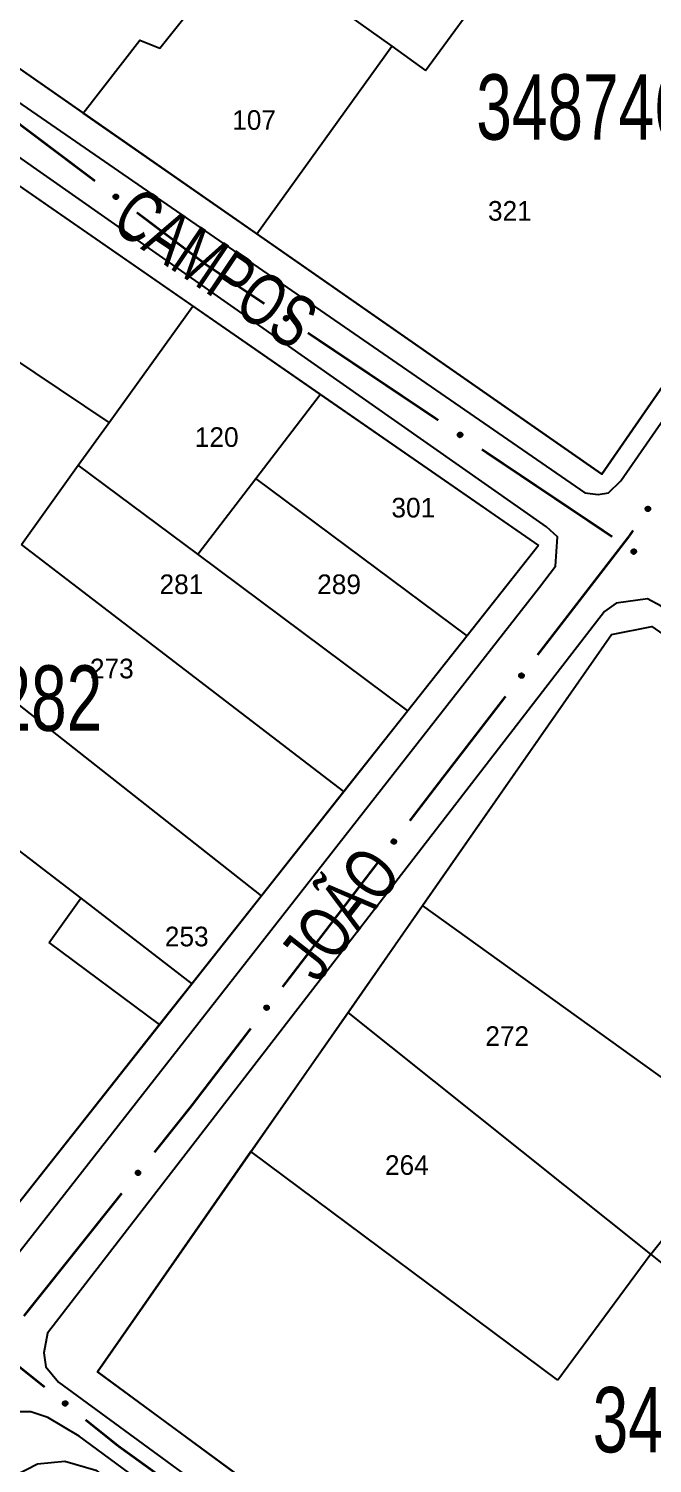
# Model space of a CAD drawing. Extents: x 199577 to 200882, y 4838726 to 4840156.
# Drawn here: x 199892.1 to 199939.8, y 4839416.7 to 4839526.4 of the extents above; entities that cross this region are included whole.
import ezdxf
from ezdxf.enums import TextEntityAlignment as Align

# ---------------------------------------------------------------- set-up
doc = ezdxf.new("R2010")
doc.units = 0
doc.header["$LTSCALE"] = 1.5
doc.header["$MEASUREMENT"] = 0
for name, color, linetype in [('CD_MALHA_LOTES', 7, 'CONTINUOUS'), ('CD_TXT_QUADRA', 2, 'CONTINUOUS'), ('RU-QUADRA', 210, 'CONTINUOUS'), ('SV-EIXO-RUA-PAV', 20, 'CONTINUOUS'), ('SV-RUA-PAVIM', 7, 'CONTINUOUS'), ('SV-TXT-RUA-PAV', 7, 'CONTINUOUS'), ('Th_NmrPorta', 1, 'CONTINUOUS')]:
    doc.layers.add(name, color=color, linetype=linetype)
doc.styles.add('ARIAL', font='ARIAL.SHX')

msp = doc.modelspace()

# ---------------------------------------------------------------- linework, layer by layer
at = {"layer": 'CD_MALHA_LOTES', "linetype": 'Continuous', "flags": 128}
for points in [[(199894.34, 4839543.23), (199884.64, 4839530.86), (199885.38, 4839527.5), (199896.29, 4839519.91)], [(199896.29, 4839519.91), (199900.62, 4839525.48), (199902.16, 4839524.86), (199908.65, 4839533.02)], [(199908.65, 4839533.02), (199919.89, 4839525.01)], [(199922.47, 4839523.15), (199927.57, 4839530.16)], [(199909.56, 4839510.68), (199919.89, 4839525.01)], [(199919.89, 4839525.01), (199922.47, 4839523.15)], [(199880.86, 4839521.64), (199904.67, 4839505.15)], [(199909.56, 4839510.68), (199896.29, 4839519.91)], [(199953.39, 4839517.54), (199935.95, 4839492.31)], [(199898.27, 4839496.25), (199873.63, 4839512.8)], [(199935.95, 4839492.31), (199909.56, 4839510.68)], [(199898.27, 4839496.25), (199904.67, 4839505.15)], [(199904.67, 4839505.15), (199914.42, 4839498.4)], [(199909.5, 4839491.98), (199914.42, 4839498.4)], [(199914.42, 4839498.4), (199931.11, 4839486.84)], [(199895.92, 4839492.99), (199898.27, 4839496.25)], [(199891.57, 4839486.93), (199895.92, 4839492.99)], [(199905.06, 4839486.18), (199895.92, 4839492.99)], [(199905.06, 4839486.18), (199909.5, 4839491.98)], [(199925.65, 4839479.93), (199909.5, 4839491.98)], [(199916.23, 4839468.03), (199891.57, 4839486.93)], [(199931.11, 4839486.84), (199925.65, 4839479.93)], [(199921.12, 4839474.21), (199905.06, 4839486.18)], [(199925.65, 4839479.93), (199921.12, 4839474.21)], [(199922.24, 4839459.32), (199936.68, 4839480.04)], [(199936.68, 4839480.04), (199939.76, 4839480.65), (199964.03, 4839463.74)], [(199909.92, 4839460.06), (199885.87, 4839479.01)], [(199921.12, 4839474.21), (199916.23, 4839468.03)], [(199916.23, 4839468.03), (199909.92, 4839460.06)], [(199887.11, 4839466.8), (199896.11, 4839459.88)], [(199909.92, 4839460.06), (199904.61, 4839453.34)], [(199893.69, 4839456.49), (199896.11, 4839459.88)], [(199896.11, 4839459.88), (199904.61, 4839453.34)], [(199916.54, 4839451.15), (199922.24, 4839459.32)], [(199946.76, 4839441.7), (199922.24, 4839459.32)], [(199902.14, 4839450.23), (199893.69, 4839456.49)], [(199904.61, 4839453.34), (199902.14, 4839450.23)], [(199909.12, 4839440.51), (199916.54, 4839451.15)], [(199939.68, 4839432.67), (199916.54, 4839451.15)], [(199902.14, 4839450.23), (199887.09, 4839431.2)], [(199909.12, 4839440.51), (199897.39, 4839423.68)], [(199932.58, 4839423.05), (199909.12, 4839440.51)], [(199939.68, 4839432.67), (199944.32, 4839438.48)], [(199939.68, 4839432.67), (199932.58, 4839423.05)], [(199951.06, 4839423.58), (199939.68, 4839432.67)], [(199897.39, 4839423.68), (199945.6, 4839388.11)], [(199881.03, 4839403.96), (199889.83, 4839414.62), (199891.06, 4839415.74), (199892.8, 4839416.65), (199894.9, 4839416.84), (199897.27, 4839416.15)]]:
    msp.add_lwpolyline(points, dxfattribs=at)
at = {"layer": 'RU-QUADRA', "linetype": 'Continuous', "flags": 128}
for points in [[(199974.39, 4839547.94), (199929.76, 4839582.71), (199925.41, 4839582.84), (199884.64, 4839530.86), (199885.38, 4839527.5), (199935.95, 4839492.31)], [(199931.11, 4839486.84), (199887.09, 4839431.2), (199834.63, 4839469.69), (199834.41, 4839472.41), (199850.01, 4839490.27), (199853.26, 4839487.89), (199880.86, 4839521.64)], [(200000, 4839420.62), (199963.41, 4839375.21), (199897.39, 4839423.68), (199936.68, 4839480.04), (199939.76, 4839480.65), (200000, 4839438.68), (200003.03, 4839436.61), (200008.79, 4839432.59)], [(199897.27, 4839416.15), (199956.89, 4839371.96), (199957.31, 4839368.57), (199944.62, 4839353.14), (199936.38, 4839342.56), (199928.1, 4839331.94), (199918.48, 4839319.6), (199909.94, 4839308.6), (199891.31, 4839284.01), (199821.54, 4839345.34), (199828.96, 4839351.6), (199833.86, 4839355.73), (199838.98, 4839360.05), (199846.64, 4839366.77), (199855.34, 4839374.68), (199868.66, 4839388.96), (199874.27, 4839395.77), (199881.03, 4839403.96), (199889.83, 4839414.62), (199891.06, 4839415.74), (199892.8, 4839416.65), (199894.9, 4839416.84)]]:
    msp.add_lwpolyline(points, close=True, dxfattribs=at)
at = {"layer": 'SV-EIXO-RUA-PAV', "const_width": 0.18}
for points in [[(199887.612514, 4839521.933538), (199897.19776, 4839514.713907)], [(199900.392842, 4839512.307364), (199905.185465, 4839508.697549)], [(199905.185465, 4839508.697549), (199905.7, 4839508.31)], [(199905.7, 4839508.31), (199910.149273, 4839505.328557)], [(199913.472204, 4839503.101872), (199923.440999, 4839496.421816)], [(199926.76393, 4839494.195131), (199936.732724, 4839487.515075)], [(199937.743359, 4839487.19137), (199938.02, 4839487.55)], [(199938.02, 4839487.55), (199938.330339, 4839488.000528)], [(199931.024773, 4839478.481571), (199937.743359, 4839487.19137)], [(199923.68, 4839468.96), (199928.581651, 4839475.314371)], [(199923.087377, 4839468.186057), (199923.68, 4839468.96)], [(199921.263505, 4839465.804148), (199923.087377, 4839468.186057)], [(199911.536185, 4839453.100635), (199918.831675, 4839462.62827)], [(199904.56, 4839443.99), (199909.104355, 4839449.924757)], [(199901.738542, 4839440.452078), (199904.232533, 4839443.579379)], [(199904.232533, 4839443.579379), (199904.56, 4839443.99)], [(199891.762577, 4839427.942877), (199899.244551, 4839437.324778)], [(199889.34, 4839425.72), (199893.354557, 4839422.506685)], [(199896.477399, 4839420.007113), (199898.81953, 4839418.132434)], [(199898.81953, 4839418.132434), (199898.96, 4839418.02)], [(199898.96, 4839418.02), (199906.110316, 4839412.85602)]]:
    msp.add_lwpolyline(points, dxfattribs=at)
at = {"layer": 'SV-EIXO-RUA-PAV'}
for points in [[(199898.746761, 4839513.685008), (199898.795091, 4839513.692511), (199898.838162, 4839513.689077), (199898.873261, 4839513.675873), (199898.901235, 4839513.656118), (199898.927577, 4839513.632684), (199898.948922, 4839513.603198), (199898.965365, 4839513.565225), (199898.973232, 4839513.516796), (199898.966814, 4839513.472905), (199898.95571, 4839513.437802), (199898.93679, 4839513.407447), (199898.913596, 4839513.382238), (199898.882235, 4839513.361078), (199898.843589, 4839513.344791), (199898.794702, 4839513.338059), (199898.752499, 4839513.341716), (199898.718885, 4839513.355379), (199898.688488, 4839513.374593), (199898.661882, 4839513.398839), (199898.641095, 4839513.427904), (199898.624767, 4839513.466843), (199898.618762, 4839513.515184), (199898.621928, 4839513.557317), (199898.635115, 4839513.591115), (199898.654706, 4839513.620614), (199898.677888, 4839513.647321), (199898.706635, 4839513.670012), (199898.746761, 4839513.685008)], [(199911.752657, 4839504.386645), (199911.800499, 4839504.396802), (199911.843694, 4839504.395748), (199911.879468, 4839504.3845), (199911.908489, 4839504.366317), (199911.936083, 4839504.344371), (199911.959022, 4839504.316108), (199911.977534, 4839504.279098), (199911.988059, 4839504.231178), (199911.984071, 4839504.187), (199911.97492, 4839504.151337), (199911.957703, 4839504.119985), (199911.935935, 4839504.093536), (199911.905788, 4839504.070678), (199911.8681, 4839504.052285), (199911.819657, 4839504.042867), (199911.777317, 4839504.044191), (199911.743001, 4839504.055979), (199911.711591, 4839504.073488), (199911.683688, 4839504.09623), (199911.66133, 4839504.124104), (199911.642879, 4839504.162084), (199911.634217, 4839504.21002), (199911.635055, 4839504.252264), (199911.646359, 4839504.286737), (199911.664292, 4839504.317272), (199911.685967, 4839504.345217), (199911.713419, 4839504.369459), (199911.752657, 4839504.386645)], [(199925.044383, 4839495.479904), (199925.092225, 4839495.490061), (199925.13542, 4839495.489007), (199925.171194, 4839495.477759), (199925.200214, 4839495.459576), (199925.227808, 4839495.43763), (199925.250748, 4839495.409367), (199925.269259, 4839495.372357), (199925.279785, 4839495.324437), (199925.275797, 4839495.280259), (199925.266646, 4839495.244596), (199925.249428, 4839495.213244), (199925.22766, 4839495.186795), (199925.197513, 4839495.163938), (199925.159825, 4839495.145544), (199925.111383, 4839495.136127), (199925.069043, 4839495.13745), (199925.034726, 4839495.149238), (199925.003316, 4839495.166747), (199924.975413, 4839495.189489), (199924.953055, 4839495.217364), (199924.934605, 4839495.255343), (199924.925943, 4839495.303279), (199924.926781, 4839495.345523), (199924.938084, 4839495.379996), (199924.956018, 4839495.410531), (199924.977693, 4839495.438476), (199925.005144, 4839495.462718), (199925.044383, 4839495.479904)], [(199939.292726, 4839489.591707), (199939.283183, 4839489.639675), (199939.284791, 4839489.682853), (199939.296496, 4839489.71848), (199939.315049, 4839489.747265), (199939.337347, 4839489.774576), (199939.365902, 4839489.797151), (199939.403146, 4839489.815186), (199939.451198, 4839489.825097), (199939.495321, 4839489.820543), (199939.530863, 4839489.810935), (199939.561992, 4839489.793318), (199939.58816, 4839489.771212), (199939.610629, 4839489.740775), (199939.628538, 4839489.702854), (199939.637334, 4839489.654295), (199939.635468, 4839489.611975), (199939.62324, 4839489.577813), (199939.60533, 4839489.54663), (199939.582232, 4839489.51902), (199939.554074, 4839489.497022), (199939.515861, 4839489.479059), (199939.467818, 4839489.471013), (199939.425588, 4839489.472392), (199939.391263, 4839489.484136), (199939.36096, 4839489.50246), (199939.333296, 4839489.524491), (199939.309408, 4839489.552251), (199939.292726, 4839489.591707)], [(199938.327227, 4839486.553719), (199938.375392, 4839486.562214), (199938.418524, 4839486.559666), (199938.453887, 4839486.547187), (199938.482261, 4839486.528011), (199938.509079, 4839486.505123), (199938.531027, 4839486.476082), (199938.548246, 4839486.438455), (199938.557107, 4839486.390199), (199938.551593, 4839486.346185), (199938.541213, 4839486.310861), (199938.522921, 4839486.280123), (199938.500251, 4839486.254443), (199938.469331, 4839486.232643), (199938.431028, 4839486.215565), (199938.382289, 4839486.207829), (199938.34002, 4839486.210617), (199938.306132, 4839486.223586), (199938.275347, 4839486.242171), (199938.248248, 4839486.265866), (199938.226868, 4839486.294497), (199938.209743, 4839486.333092), (199938.202745, 4839486.381299), (199938.205045, 4839486.423489), (199938.217534, 4839486.45755), (199938.236514, 4839486.487446), (199938.259143, 4839486.514624), (199938.287417, 4839486.537901), (199938.327227, 4839486.553719)], [(199929.628293, 4839476.85144), (199929.621346, 4839476.899853), (199929.625275, 4839476.942881), (199929.638882, 4839476.977826), (199929.658957, 4839477.005571), (199929.682692, 4839477.031642), (199929.712422, 4839477.052647), (199929.750582, 4839477.068652), (199929.799097, 4839477.075961), (199929.842912, 4839477.069039), (199929.877885, 4839477.057532), (199929.908021, 4839477.038264), (199929.932961, 4839477.014782), (199929.953759, 4839476.98318), (199929.9696, 4839476.94435), (199929.97577, 4839476.895388), (199929.971628, 4839476.85323), (199929.95758, 4839476.819775), (199929.938018, 4839476.789601), (199929.913467, 4839476.763275), (199929.884165, 4839476.742824), (199929.84504, 4839476.726945), (199929.796634, 4839476.721496), (199929.75454, 4839476.725146), (199929.720896, 4839476.738721), (199929.691624, 4839476.75865), (199929.665185, 4839476.782138), (199929.642826, 4839476.811143), (199929.628293, 4839476.85144)], [(199919.872838, 4839464.169056), (199919.865718, 4839464.217443), (199919.869494, 4839464.260486), (199919.882976, 4839464.295479), (199919.902953, 4839464.323295), (199919.926595, 4839464.34945), (199919.95625, 4839464.370561), (199919.994353, 4839464.386701), (199920.042842, 4839464.394183), (199920.086681, 4839464.387417), (199920.121695, 4839464.376035), (199920.151899, 4839464.356875), (199920.176923, 4839464.333482), (199920.197833, 4839464.301953), (199920.213812, 4839464.26318), (199920.220156, 4839464.21424), (199920.216165, 4839464.172068), (199920.202236, 4839464.138563), (199920.182781, 4839464.10832), (199920.158324, 4839464.081907), (199920.129095, 4839464.061352), (199920.090027, 4839464.045333), (199920.041641, 4839464.039712), (199919.999534, 4839464.043212), (199919.965842, 4839464.056667), (199919.936499, 4839464.076491), (199919.909977, 4839464.099885), (199919.887515, 4839464.128811), (199919.872838, 4839464.169056)], [(199910.145518, 4839451.465542), (199910.138399, 4839451.51393), (199910.142175, 4839451.556972), (199910.155657, 4839451.591965), (199910.175633, 4839451.619781), (199910.199276, 4839451.645937), (199910.22893, 4839451.667048), (199910.267033, 4839451.683188), (199910.315522, 4839451.69067), (199910.359361, 4839451.683904), (199910.394375, 4839451.672522), (199910.424579, 4839451.653361), (199910.449603, 4839451.629968), (199910.470513, 4839451.59844), (199910.486493, 4839451.559667), (199910.492836, 4839451.510727), (199910.488845, 4839451.468555), (199910.474916, 4839451.43505), (199910.455461, 4839451.404807), (199910.431004, 4839451.378394), (199910.401775, 4839451.357838), (199910.362707, 4839451.34182), (199910.314321, 4839451.336198), (199910.272214, 4839451.339699), (199910.238522, 4839451.353154), (199910.209179, 4839451.372978), (199910.182657, 4839451.396372), (199910.160195, 4839451.425298), (199910.145518, 4839451.465542)], [(199900.315898, 4839438.84473), (199900.309735, 4839438.893248), (199900.314359, 4839438.936208), (199900.328528, 4839438.970929), (199900.34905, 4839438.998345), (199900.373203, 4839439.024029), (199900.403268, 4839439.044551), (199900.441682, 4839439.059937), (199900.490309, 4839439.066461), (199900.534006, 4839439.058832), (199900.568789, 4839439.046761), (199900.598609, 4839439.027009), (199900.623167, 4839439.003127), (199900.643451, 4839438.971192), (199900.658663, 4839438.932111), (199900.66404, 4839438.883056), (199900.659218, 4839438.840971), (199900.644631, 4839438.807747), (199900.624583, 4839438.777894), (199900.59961, 4839438.751968), (199900.569982, 4839438.731993), (199900.530606, 4839438.716748), (199900.482118, 4839438.712082), (199900.440088, 4839438.716413), (199900.406668, 4839438.730529), (199900.377721, 4839438.750928), (199900.351666, 4839438.774841), (199900.329779, 4839438.804204), (199900.315898, 4839438.84473)], [(199894.872594, 4839421.432625), (199894.921123, 4839421.438702), (199894.964074, 4839421.434001), (199894.998769, 4839421.41977), (199895.026149, 4839421.399199), (199895.05179, 4839421.375), (199895.072258, 4839421.344898), (199895.087575, 4839421.306457), (199895.094013, 4839421.257818), (199895.086306, 4839421.214135), (199895.074173, 4839421.179374), (199895.054367, 4839421.149589), (199895.030442, 4839421.125074), (199894.998471, 4839421.104847), (199894.959363, 4839421.089705), (199894.910298, 4839421.084415), (199894.868221, 4839421.089312), (199894.835024, 4839421.103959), (199894.805206, 4839421.12406), (199894.779325, 4839421.149079), (199894.759403, 4839421.178743), (199894.744228, 4839421.218147), (199894.739649, 4839421.266643), (199894.744055, 4839421.308665), (199894.758231, 4839421.342059), (199894.778682, 4839421.37097), (199894.802641, 4839421.396982), (199894.832043, 4839421.418817), (199894.872594, 4839421.432625)]]:
    msp.add_lwpolyline(points, close=True, dxfattribs=at)
for points in [[(199898.677888, 4839513.647321), (199898.966814, 4839513.472905)], [(199898.695955, 4839513.655708), (199898.966627, 4839513.497961)], [(199898.706635, 4839513.670012), (199898.973232, 4839513.516796)], [(199898.726288, 4839513.675568), (199898.965351, 4839513.541628)], [(199898.746761, 4839513.685008), (199898.965365, 4839513.565225)], [(199898.773253, 4839513.688026), (199898.950983, 4839513.588324)], [(199898.795091, 4839513.692511), (199898.948922, 4839513.603198)], [(199898.819652, 4839513.69066), (199898.930585, 4839513.622479)], [(199898.838162, 4839513.689077), (199898.927577, 4839513.632684)], [(199898.618762, 4839513.515184), (199898.882235, 4839513.361078)], [(199898.621476, 4839513.534145), (199898.893507, 4839513.373666)], [(199898.621928, 4839513.557317), (199898.913596, 4839513.382238)], [(199898.624767, 4839513.466843), (199898.843589, 4839513.344791)], [(199898.625752, 4839513.489925), (199898.860173, 4839513.354358)], [(199898.630831, 4839513.571514), (199898.922481, 4839513.396258)], [(199898.635115, 4839513.591115), (199898.93679, 4839513.407447)], [(199898.638761, 4839513.445961), (199898.812669, 4839513.345722)], [(199898.641095, 4839513.427904), (199898.794702, 4839513.338059)], [(199898.646726, 4839513.603957), (199898.943273, 4839513.421595)], [(199898.654706, 4839513.620614), (199898.95571, 4839513.437802)], [(199898.655337, 4839513.411268), (199898.768181, 4839513.343357)], [(199898.661882, 4839513.398839), (199898.752499, 4839513.341716)], [(199898.669981, 4839513.632564), (199898.958361, 4839513.459771)], [(199911.634217, 4839504.21002), (199911.905788, 4839504.070678)], [(199911.635055, 4839504.252264), (199911.935935, 4839504.093536)], [(199911.635882, 4839504.229102), (199911.916348, 4839504.083868)], [(199911.64259, 4839504.185185), (199911.88413, 4839504.062751)], [(199911.642879, 4839504.162084), (199911.8681, 4839504.052285)], [(199911.643162, 4839504.26693), (199911.944033, 4839504.108024)], [(199911.646359, 4839504.286737), (199911.957703, 4839504.119985)], [(199911.657244, 4839504.3002), (199911.963396, 4839504.134469)], [(199911.658004, 4839504.142005), (199911.837175, 4839504.051509)], [(199911.66133, 4839504.124104), (199911.819657, 4839504.042867)], [(199911.664292, 4839504.317272), (199911.97492, 4839504.151337)], [(199911.676468, 4839504.108279), (199911.792885, 4839504.046694)], [(199911.678886, 4839504.330046), (199911.976356, 4839504.173419)], [(199911.683688, 4839504.09623), (199911.777317, 4839504.044191)], [(199911.685967, 4839504.345217), (199911.984071, 4839504.187)], [(199911.703544, 4839504.354587), (199911.982503, 4839504.212007)], [(199911.713419, 4839504.369459), (199911.988059, 4839504.231178)], [(199911.732735, 4839504.37609), (199911.978821, 4839504.255537)], [(199911.752657, 4839504.386645), (199911.977534, 4839504.279098)], [(199911.778942, 4839504.391118), (199911.9619, 4839504.30137)], [(199911.800499, 4839504.396802), (199911.959022, 4839504.316108)], [(199911.825125, 4839504.396307), (199911.939649, 4839504.334348)], [(199911.843694, 4839504.395748), (199911.936083, 4839504.344371)], [(199924.925943, 4839495.303279), (199925.197513, 4839495.163938)], [(199924.926781, 4839495.345523), (199925.22766, 4839495.186795)], [(199924.927607, 4839495.322361), (199925.208074, 4839495.177127)], [(199924.934315, 4839495.278445), (199925.175855, 4839495.15601)], [(199924.934605, 4839495.255343), (199925.159825, 4839495.145544)], [(199924.934887, 4839495.360189), (199925.235758, 4839495.201283)], [(199924.938084, 4839495.379996), (199925.249428, 4839495.213244)], [(199924.948969, 4839495.393459), (199925.255122, 4839495.227728)], [(199924.949729, 4839495.235265), (199925.128901, 4839495.144768)], [(199924.953055, 4839495.217364), (199925.111383, 4839495.136127)], [(199924.956018, 4839495.410531), (199925.266646, 4839495.244596)], [(199924.968193, 4839495.201539), (199925.084611, 4839495.139953)], [(199924.970611, 4839495.423305), (199925.268081, 4839495.266678)], [(199924.975413, 4839495.189489), (199925.069043, 4839495.13745)], [(199924.977693, 4839495.438476), (199925.275797, 4839495.280259)], [(199924.995269, 4839495.447846), (199925.274228, 4839495.305266)], [(199925.005144, 4839495.462718), (199925.279785, 4839495.324437)], [(199925.024461, 4839495.469349), (199925.270547, 4839495.348796)], [(199925.044383, 4839495.479904), (199925.269259, 4839495.372357)], [(199925.070667, 4839495.484377), (199925.253625, 4839495.394629)], [(199925.092225, 4839495.490061), (199925.250748, 4839495.409367)], [(199925.116851, 4839495.489566), (199925.231375, 4839495.427607)], [(199925.13542, 4839495.489007), (199925.227808, 4839495.43763)], [(199939.283183, 4839489.639675), (199939.365902, 4839489.797151)], [(199939.283993, 4839489.664293), (199939.347415, 4839489.778013)], [(199939.284791, 4839489.682853), (199939.337347, 4839489.774576)], [(199939.28859, 4839489.618047), (199939.380676, 4839489.799839)], [(199939.292726, 4839489.591707), (199939.403146, 4839489.815186)], [(199939.303025, 4839489.571651), (199939.426722, 4839489.816172)], [(199939.309408, 4839489.552251), (199939.451198, 4839489.825097)], [(199939.324151, 4839489.542186), (199939.470296, 4839489.819295)], [(199939.333296, 4839489.524491), (199939.495321, 4839489.820543)], [(199939.348374, 4839489.517216), (199939.508802, 4839489.812654)], [(199939.36096, 4839489.50246), (199939.530863, 4839489.810935)], [(199939.377941, 4839489.495193), (199939.547582, 4839489.799196)], [(199939.391263, 4839489.484136), (199939.561992, 4839489.793318)], [(199939.411028, 4839489.480686), (199939.573777, 4839489.779495)], [(199939.425588, 4839489.472392), (199939.58816, 4839489.771212)], [(199939.448759, 4839489.472921), (199939.597576, 4839489.751503)], [(199939.467818, 4839489.471013), (199939.610629, 4839489.740775)], [(199939.492758, 4839489.479066), (199939.618278, 4839489.719017)], [(199939.515861, 4839489.479059), (199939.628538, 4839489.702854)], [(199939.536132, 4839489.493925), (199939.628917, 4839489.671922)], [(199939.554074, 4839489.497022), (199939.637334, 4839489.654295)], [(199939.570092, 4839489.511956), (199939.633164, 4839489.627574)], [(199939.582232, 4839489.51902), (199939.635468, 4839489.611975)], [(199938.202745, 4839486.381299), (199938.469331, 4839486.232643)], [(199938.205045, 4839486.423489), (199938.500251, 4839486.254443)], [(199938.205069, 4839486.400312), (199938.480341, 4839486.245459)], [(199938.209743, 4839486.333092), (199938.431028, 4839486.215565)], [(199938.210253, 4839486.35619), (199938.447411, 4839486.22547)], [(199938.213654, 4839486.437865), (199938.508845, 4839486.268642)], [(199938.217534, 4839486.45755), (199938.522921, 4839486.280123)], [(199938.224164, 4839486.312502), (199938.400096, 4839486.215859)], [(199938.226868, 4839486.294497), (199938.382289, 4839486.207829)], [(199938.228878, 4839486.470628), (199938.529112, 4839486.294401)], [(199938.236514, 4839486.487446), (199938.541213, 4839486.310861)], [(199938.241449, 4839486.278157), (199938.355665, 4839486.21258)], [(199938.248248, 4839486.265866), (199938.34002, 4839486.210617)], [(199938.251541, 4839486.499708), (199938.543412, 4839486.332879)], [(199938.259143, 4839486.514624), (199938.551593, 4839486.346185)], [(199938.277033, 4839486.52338), (199938.550891, 4839486.371231)], [(199938.287417, 4839486.537901), (199938.557107, 4839486.390199)], [(199938.306951, 4839486.54386), (199938.548718, 4839486.414863)], [(199938.327227, 4839486.553719), (199938.548246, 4839486.438455)], [(199938.35365, 4839486.55728), (199938.533393, 4839486.461254)], [(199938.375392, 4839486.562214), (199938.531027, 4839486.476082)], [(199938.399986, 4839486.560868), (199938.512297, 4839486.494982)], [(199938.418524, 4839486.559666), (199938.509079, 4839486.505123)], [(199929.621346, 4839476.899853), (199929.712422, 4839477.052647)], [(199929.62348, 4839476.924391), (199929.692931, 4839477.034532)], [(199929.625275, 4839476.942881), (199929.682692, 4839477.031642)], [(199929.62558, 4839476.877964), (199929.727318, 4839477.054536)], [(199929.628293, 4839476.85144), (199929.750582, 4839477.068652)], [(199929.637497, 4839476.830859), (199929.774177, 4839477.068367)], [(199929.642826, 4839476.811143), (199929.799097, 4839477.075961)], [(199929.657007, 4839476.8003), (199929.817856, 4839477.06914)], [(199929.665185, 4839476.782138), (199929.842912, 4839477.069039)], [(199929.67985, 4839476.774062), (199929.855948, 4839477.060436)], [(199929.691624, 4839476.75865), (199929.877885, 4839477.057532)], [(199929.708189, 4839476.750479), (199929.893948, 4839477.04491)], [(199929.720896, 4839476.738721), (199929.908021, 4839477.038264)], [(199929.740447, 4839476.734212), (199929.919045, 4839477.023827)], [(199929.75454, 4839476.725146), (199929.932961, 4839477.014782)], [(199929.777706, 4839476.724428), (199929.941302, 4839476.994595)], [(199929.796634, 4839476.721496), (199929.953759, 4839476.98318)], [(199929.821971, 4839476.728195), (199929.960225, 4839476.961042)], [(199929.84504, 4839476.726945), (199929.9696, 4839476.94435)], [(199929.866082, 4839476.740698), (199929.968314, 4839476.913442)], [(199929.884165, 4839476.742824), (199929.97577, 4839476.895388)], [(199929.900963, 4839476.756874), (199929.970168, 4839476.86893)], [(199929.913467, 4839476.763275), (199929.971628, 4839476.85323)], [(199919.865718, 4839464.217443), (199919.95625, 4839464.370561)], [(199919.867765, 4839464.241989), (199919.936824, 4839464.352377)], [(199919.869494, 4839464.260486), (199919.926595, 4839464.34945)], [(199919.870031, 4839464.19557), (199919.97114, 4839464.372503)], [(199919.872838, 4839464.169056), (199919.994353, 4839464.386701)], [(199919.882115, 4839464.148508), (199920.017948, 4839464.3865)], [(199919.887515, 4839464.128811), (199920.042842, 4839464.394183)], [(199919.901734, 4839464.118018), (199920.061624, 4839464.387429)], [(199919.909977, 4839464.099885), (199920.086681, 4839464.387417)], [(199919.924671, 4839464.091862), (199920.099747, 4839464.378861)], [(199919.936499, 4839464.076491), (199920.121695, 4839464.376035)], [(199919.953092, 4839464.06838), (199920.137802, 4839464.36347)], [(199919.965842, 4839464.056667), (199920.151899, 4839464.356875)], [(199919.985408, 4839464.052228), (199920.162974, 4839464.342477)], [(199919.999534, 4839464.043212), (199920.176923, 4839464.333482)], [(199920.022702, 4839464.042576), (199920.185335, 4839464.313325)], [(199920.041641, 4839464.039712), (199920.197833, 4839464.301953)], [(199920.066954, 4839464.046501), (199920.204378, 4839464.279838)], [(199920.090027, 4839464.045333), (199920.213812, 4839464.26318)], [(199920.11102, 4839464.059161), (199920.212636, 4839464.232268)], [(199920.129095, 4839464.061352), (199920.220156, 4839464.21424)], [(199920.145843, 4839464.075461), (199920.214648, 4839464.187763)], [(199920.158324, 4839464.081907), (199920.216165, 4839464.172068)], [(199910.138399, 4839451.51393), (199910.22893, 4839451.667048)], [(199910.140445, 4839451.538476), (199910.209504, 4839451.648864)], [(199910.142175, 4839451.556972), (199910.199276, 4839451.645937)], [(199910.142711, 4839451.492057), (199910.24382, 4839451.66899)], [(199910.145518, 4839451.465542), (199910.267033, 4839451.683188)], [(199910.154795, 4839451.444994), (199910.290629, 4839451.682987)], [(199910.160195, 4839451.425298), (199910.315522, 4839451.69067)], [(199910.174414, 4839451.414504), (199910.334305, 4839451.683916)], [(199910.182657, 4839451.396372), (199910.359361, 4839451.683904)], [(199910.197351, 4839451.388348), (199910.372428, 4839451.675347)], [(199910.209179, 4839451.372978), (199910.394375, 4839451.672522)], [(199910.225773, 4839451.364866), (199910.410483, 4839451.659957)], [(199910.238522, 4839451.353154), (199910.424579, 4839451.653361)], [(199910.258089, 4839451.348715), (199910.435654, 4839451.638964)], [(199910.272214, 4839451.339699), (199910.449603, 4839451.629968)], [(199910.295382, 4839451.339063), (199910.458015, 4839451.609811)], [(199910.314321, 4839451.336198), (199910.470513, 4839451.59844)], [(199910.339634, 4839451.342988), (199910.477058, 4839451.576325)], [(199910.362707, 4839451.34182), (199910.486493, 4839451.559667)], [(199910.3837, 4839451.355648), (199910.485317, 4839451.528755)], [(199910.401775, 4839451.357838), (199910.492836, 4839451.510727)], [(199910.418524, 4839451.371948), (199910.487329, 4839451.484249)], [(199910.431004, 4839451.378394), (199910.488845, 4839451.468555)], [(199900.309735, 4839438.893248), (199900.403268, 4839439.044551)], [(199900.312265, 4839438.917749), (199900.383487, 4839439.026754)], [(199900.313615, 4839438.871295), (199900.418193, 4839439.046199)], [(199900.314359, 4839438.936208), (199900.373203, 4839439.024029)], [(199900.315898, 4839438.84473), (199900.441682, 4839439.059937)], [(199900.324769, 4839438.824003), (199900.465269, 4839439.059271)], [(199900.329779, 4839438.804204), (199900.490309, 4839439.066461)], [(199900.343782, 4839438.793132), (199900.508955, 4839439.059338)], [(199900.351666, 4839438.774841), (199900.534006, 4839439.058832)], [(199900.366199, 4839438.766529), (199900.546902, 4839439.050019)], [(199900.377721, 4839438.750928), (199900.568789, 4839439.046761)], [(199900.394152, 4839438.742491), (199900.584646, 4839439.033881)], [(199900.406668, 4839438.730529), (199900.598609, 4839439.027009)], [(199900.426143, 4839438.725705), (199900.609398, 4839439.012396)], [(199900.440088, 4839438.716413), (199900.623167, 4839439.003127)], [(199900.463239, 4839438.71532), (199900.63118, 4839438.982808)], [(199900.482118, 4839438.712082), (199900.643451, 4839438.971192)], [(199900.50756, 4839438.718371), (199900.649559, 4839438.948953)], [(199900.530606, 4839438.716748), (199900.658663, 4839438.932111)], [(199900.551867, 4839438.730159), (199900.656878, 4839438.901229)], [(199900.569982, 4839438.731993), (199900.66404, 4839438.883056)], [(199900.587005, 4839438.74577), (199900.658011, 4839438.856692)], [(199900.59961, 4839438.751968), (199900.659218, 4839438.840971)], [(199894.739649, 4839421.266643), (199894.998471, 4839421.104847)], [(199894.74292, 4839421.285516), (199895.010108, 4839421.117097)], [(199894.744055, 4839421.308665), (199895.030442, 4839421.125074)], [(199894.744228, 4839421.218147), (199894.959363, 4839421.089705)], [(199894.745893, 4839421.24119), (199894.97622, 4839421.098779)], [(199894.753372, 4839421.322593), (199895.039735, 4839421.138826)], [(199894.757602, 4839421.196861), (199894.928483, 4839421.091545)], [(199894.758231, 4839421.342059), (199895.054367, 4839421.149589)], [(199894.759403, 4839421.178743), (199894.910298, 4839421.084415)], [(199894.770215, 4839421.354554), (199895.061265, 4839421.16354)], [(199894.773149, 4839421.161695), (199894.883945, 4839421.090491)], [(199894.778682, 4839421.37097), (199895.074173, 4839421.179374)], [(199894.779325, 4839421.149079), (199894.868221, 4839421.089312)], [(199894.794303, 4839421.382464), (199895.07747, 4839421.201255)], [(199894.802641, 4839421.396982), (199895.086306, 4839421.214135)], [(199894.820946, 4839421.404833), (199895.086856, 4839421.239185)], [(199894.832043, 4839421.418817), (199895.094013, 4839421.257818)], [(199894.851851, 4839421.423792), (199895.086867, 4839421.282871)], [(199894.872594, 4839421.432625), (199895.087575, 4839421.306457)], [(199894.899162, 4839421.434861), (199895.07388, 4839421.32997)], [(199894.921123, 4839421.438702), (199895.072258, 4839421.344898)], [(199894.945619, 4839421.436128), (199895.054496, 4839421.364711)], [(199894.964074, 4839421.434001), (199895.05179, 4839421.375)]]:
    msp.add_lwpolyline(points, dxfattribs=at)
at = {"layer": 'SV-RUA-PAVIM', "linetype": 'Continuous'}
for points in [[(199937.38, 4839491.78, 4.24), (199975.79, 4839547.2, 5.79), (199976.12, 4839548.32, 5.79), (199976, 4839548.85, 5.79), (199975.44, 4839549.63, 5.87), (199930.97, 4839584.39, 3.41), (199929.03, 4839584.84, 3.41), (199925.82, 4839584.8, 3.41), (199923.83, 4839584.04, 3.43), (199883.14, 4839532.74, 2.34), (199882.78, 4839531.14, 2.34), (199882.82, 4839528.38, 2.44), (199883.51, 4839526.7, 2.44), (199884.28, 4839525.6, 2.44), (199934.64, 4839490.88, 2.52), (199935.65, 4839490.75, 2.52), (199936.45, 4839490.88, 2.52)], [(199931.18, 4839483.66, 3.3), (199932.4, 4839485.27, 3.42), (199932.55, 4839487.51, 3.42), (199931.72, 4839488.27, 3.42), (199879.94, 4839524.55, 3.3), (199878.74, 4839524.8, 3.31), (199877.59, 4839524.64, 3.34), (199876.38, 4839524.11, 3.34), (199875.52, 4839523.26, 3.34), (199849.55, 4839490.67, 3.34), (199834.04, 4839472.85, 3.8), (199833.06, 4839471.48, 3.8), (199833.04, 4839469.09, 3.8), (199833.95, 4839468, 3.8), (199885.4, 4839429.99, 3.8), (199887.1, 4839429.45, 3.8), (199888.69, 4839429.4, 3.9)], [(199888.06, 4839284.62, 4.25), (199890.07, 4839282.57, 4.25), (199891.56, 4839282.34, 4.25), (199891.59, 4839282.32, 4.25), (199892.21, 4839282.32, 4.25), (199892.73, 4839282.57, 4.25), (199959, 4839367.48, 3.67), (199959.48, 4839368.59, 3.67), (199959.62, 4839370.21, 3.67), (199959.42, 4839371.56, 3.67), (199958, 4839373.07, 3.67), (199896, 4839418.75, 3.67), (199893.59, 4839420.18, 3.72), (199892.3, 4839420.62, 3.72), (199891.34, 4839420.63, 3.72), (199890.16, 4839420.08, 3.72), (199888.99, 4839419.31, 3.72), (199868.35, 4839394.36, 3.81), (199851.2, 4839376.28, 3.42), (199835.08, 4839362.29, 2.84), (199818.98, 4839348.5, 2.12), (199818.59, 4839346.4, 2.12), (199819.23, 4839344.74, 2.12)]]:
    msp.add_polyline3d(points, close=True, dxfattribs=at)
msp.add_polyline3d([(200000, 4839440.92, 4.39), (199940.47, 4839482.21, 4.39), (199939.42, 4839482.78, 4.39), (199937.04, 4839482.45, 4.39), (199936.14, 4839481.79, 4.39), (199893.58, 4839426.63, 4.22), (199893.28, 4839425.13, 4.29), (199893.45, 4839424.07, 4.29), (199894.4, 4839422.88, 4.35), (199962.08, 4839373.33, 4.46), (199963.3, 4839373.6, 4.46), (199964.25, 4839374.17, 4.46), (199965.96, 4839375.95, 4.46), (199994.63, 4839411.68, 6.76), (200000, 4839418.28, 6.86)], dxfattribs=at)

# ---------------------------------------------------------------- texts
at = {"layer": 'CD_TXT_QUADRA', "style": 'ARIAL', "width": 0.7}
for s, p in [('348746283', (199926.34, 4839517.87)), ('348746282', (199873.28, 4839472.68)), ('348746291', (199935.24, 4839417.52))]:
    msp.add_text(s, height=5, dxfattribs=at).set_placement(p)
at = {"layer": 'SV-TXT-RUA-PAV', "style": 'ARIAL', "width": 0.7}
for s, rotation, p in [('CAMPOS', 326, (199898.28, 4839511.15)), ('JOÃO', 52, (199914.22, 4839453.32))]:
    msp.add_text(s, height=4, rotation=rotation, dxfattribs=at).set_placement(p)
at = {"layer": 'Th_NmrPorta', "color": 1}
for s, p in [('107', (199907.685574, 4839519.375903)), ('321', (199927.236095, 4839512.430059)), ('120', (199904.829886, 4839495.134927)), ('301', (199919.856167, 4839489.739838)), ('281', (199902.131219, 4839483.88321)), ('289', (199914.181219, 4839483.88321)), ('273', (199896.811219, 4839477.44321)), ('253', (199902.539, 4839456.954558)), ('272', (199927.031219, 4839449.34321)), ('264', (199919.361219, 4839439.48321))]:
    msp.add_text(s, height=1.5, dxfattribs=at).set_placement(p, align=Align.MIDDLE_LEFT)

doc.saveas('drawing.dxf')
